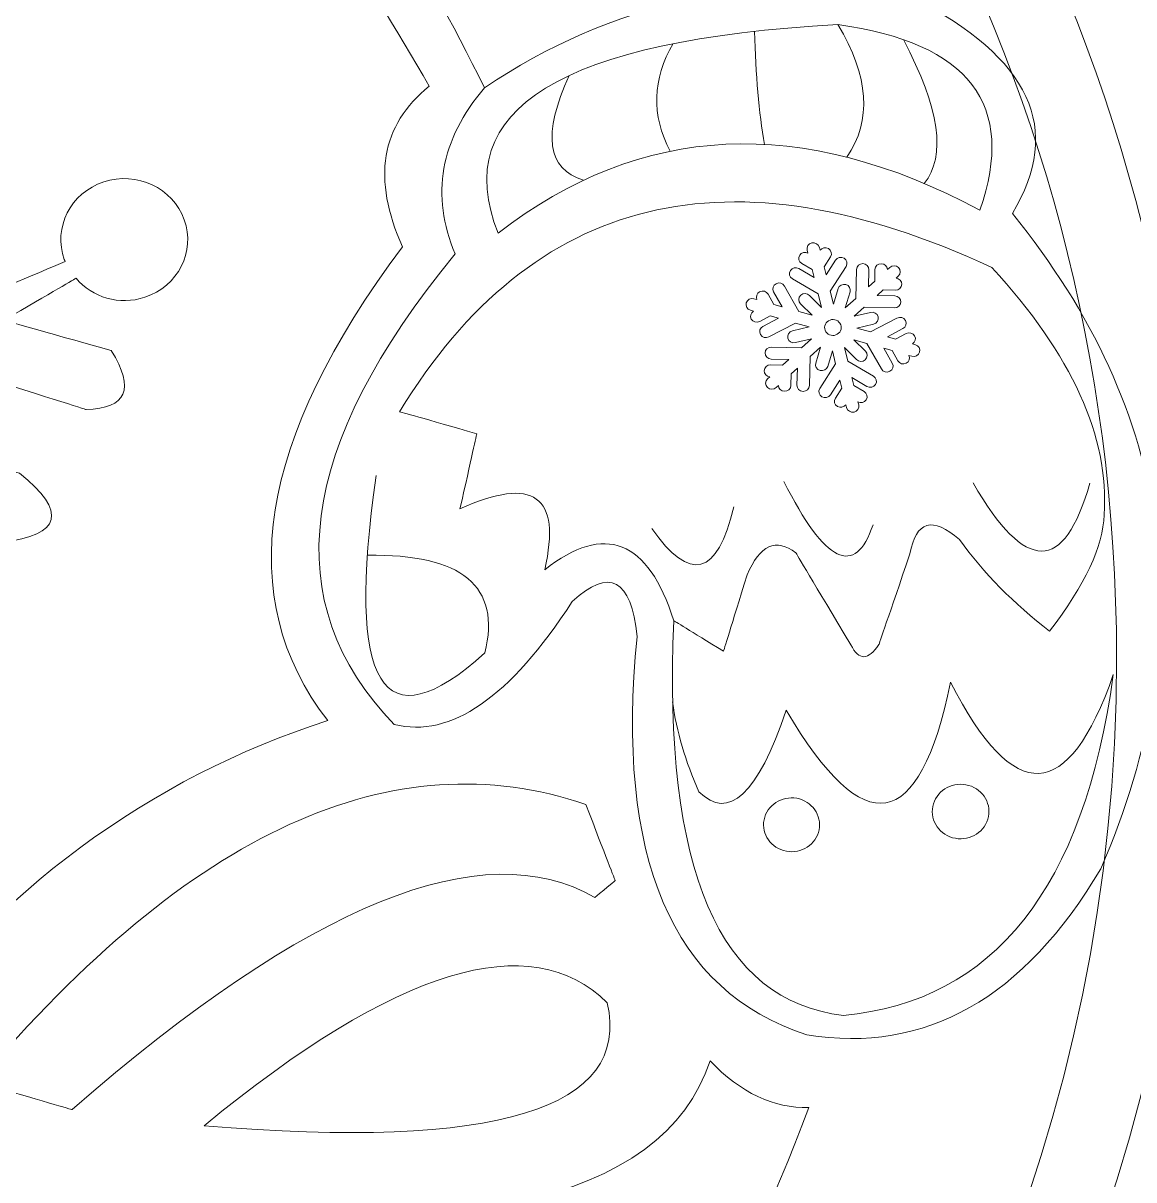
# Model space of a CAD drawing. Header units: centimetres. Extents: x -36.4 to 36.4, y -33.4 to 34.3.
# Drawn here: x 4.46 to 12.96, y 1.88 to 10.74 of the extents above; entities that cross this region are included whole.
import ezdxf

# ---------------------------------------------------------------- set-up
doc = ezdxf.new("R2010")
doc.units = ezdxf.units.CM
doc.header["$MEASUREMENT"] = 0
doc.layers.add('layer 1', color=7, linetype='Continuous')

msp = doc.modelspace()

# ---------------------------------------------------------------- linework, layer by layer
at = {"layer": 'layer 1', "color": 177, "lineweight": 9}
for points, knots in [([(-9.24042, 22.53492), (-9.23914, 20.46072), (-8.64488, 18.64274), (-7.45764, 17.08098), (-7.45764, 17.08098), (-11.1981, 14.58764), (-13.4544, 10.40518), (-13.4544, 5.88598), (-13.4544, 5.88598), (-13.4544, -1.54038), (-7.4338, -7.56104), (-0.00742, -7.56104), (-0.00742, -7.56104), (7.41894, -7.56104), (13.43956, -1.54038), (13.43956, 5.88598), (13.43956, 5.88598), (13.43956, 10.39498), (11.1933, 14.56952), (7.46752, 17.0645), (7.46752, 17.0645), (8.59354, 18.68308), (9.22558, 20.54346), (9.22558, 22.53492), (9.22558, 22.53492), (9.22558, 22.73688), (9.2184, 22.93712), (9.2056, 23.13584), (9.2056, 23.13584), (9.67388, 23.2238), (9.91058, 23.6167), (9.9156, 24.31468), (9.9156, 24.31468), (9.7958, 25.15364), (9.41894, 25.5017), (8.78498, 25.35898), (8.78498, 25.35898), (8.666, 25.72936), (8.52444, 26.08956), (8.36166, 26.43794), (8.36166, 26.43794), (7.4857, 28.52752), (5.90588, 30.0571), (3.62222, 31.02664), (3.62222, 31.02664), (3.59172, 31.03968), (3.56108, 31.05246), (3.5304, 31.0652), (3.5304, 31.0652), (3.5011, 31.07734), (3.47162, 31.0893), (3.4421, 31.10126), (3.4421, 31.10126), (3.41682, 31.11146), (3.39166, 31.12194), (3.36626, 31.13192), (3.36626, 31.13192), (3.01816, 31.27026), (2.6545, 31.39618), (2.27514, 31.50964), (2.27514, 31.50964), (3.58578, 33.8223), (-2.97528, 34.2585), (-2.02616, 31.58532), (-2.02616, 31.58532), (-2.27828, 31.51208), (-2.52372, 31.43348), (-2.76266, 31.34966), (-2.76266, 31.34966), (-3.7036, 31.0558), (-4.5799, 30.61548), (-5.36474, 30.05528), (-5.36474, 30.05528), (-6.54266, 29.24626), (-7.45388, 28.22298), (-8.09828, 26.9854), (-8.09828, 26.9854), (-8.2866, 26.64378), (-8.45436, 26.28922), (-8.5989, 25.92294), (-8.5989, 25.92294), (-9.28148, 25.86664), (-9.6063, 25.46046), (-9.57328, 24.70448), (-9.57328, 24.70448), (-9.60864, 24.16564), (-9.47788, 23.7913), (-9.18104, 23.58138), (-9.18104, 23.58138), (-9.2198, 23.23784), (-9.24042, 22.88882), (-9.24042, 22.53492)], [0, 0, 0, 0, 0.0416667, 0.0416667, 0.0416667, 0.0416667, 0.0833333, 0.0833333, 0.0833333, 0.0833333, 0.125, 0.125, 0.125, 0.125, 0.1666667, 0.1666667, 0.1666667, 0.1666667, 0.2083333, 0.2083333, 0.2083333, 0.2083333, 0.25, 0.25, 0.25, 0.25, 0.2916667, 0.2916667, 0.2916667, 0.2916667, 0.3333333, 0.3333333, 0.3333333, 0.3333333, 0.375, 0.375, 0.375, 0.375, 0.4166667, 0.4166667, 0.4166667, 0.4166667, 0.4583333, 0.4583333, 0.4583333, 0.4583333, 0.5, 0.5, 0.5, 0.5, 0.5416667, 0.5416667, 0.5416667, 0.5416667, 0.5833333, 0.5833333, 0.5833333, 0.5833333, 0.625, 0.625, 0.625, 0.625, 0.6666667, 0.6666667, 0.6666667, 0.6666667, 0.7083333, 0.7083333, 0.7083333, 0.7083333, 0.75, 0.75, 0.75, 0.75, 0.7916667, 0.7916667, 0.7916667, 0.7916667, 0.8333333, 0.8333333, 0.8333333, 0.8333333, 0.875, 0.875, 0.875, 0.875, 0.9166667, 0.9166667, 0.9166667, 0.9166667, 1, 1, 1, 1]), ([(22.99868, -5.8883), (28.09772, -5.8883), (32.23168, -1.75434), (32.23168, 3.3447), (32.23168, 3.3447), (32.23168, 5.33616), (31.59964, 7.19654), (30.47362, 8.81512), (30.47362, 8.81512), (34.1994, 11.3101), (36.44566, 15.48464), (36.44566, 19.99364), (36.44566, 19.99364), (36.44566, 27.42), (30.42504, 33.44066), (22.99868, 33.44066), (22.99868, 33.44066), (15.5723, 33.44066), (9.5517, 27.42), (9.5517, 19.99364), (9.5517, 19.99364), (9.5517, 15.47444), (11.808, 11.29198), (15.54846, 8.79864), (15.54846, 8.79864), (14.387, 7.21506), (13.76568, 5.31462), (13.76568, 3.3447), (13.76568, 3.3447), (13.76568, -1.75434), (17.89964, -5.8883), (22.99868, -5.8883)], [0, 0, 0, 0, 0.1111111, 0.1111111, 0.1111111, 0.1111111, 0.2222222, 0.2222222, 0.2222222, 0.2222222, 0.3333333, 0.3333333, 0.3333333, 0.3333333, 0.4444444, 0.4444444, 0.4444444, 0.4444444, 0.5555556, 0.5555556, 0.5555556, 0.5555556, 0.6666667, 0.6666667, 0.6666667, 0.6666667, 0.7777778, 0.7777778, 0.7777778, 0.7777778, 1, 1, 1, 1])]:
    msp.add_open_spline(points, degree=3, knots=knots, dxfattribs=at)
at = {"layer": 'layer 1', "color": 250, "lineweight": 9}
for points, knots in [([(29.80742, 8.63908), (29.7619, 8.70268), (29.73744, 8.77894), (29.73744, 8.85716), (29.73744, 8.85716), (29.73744, 8.98458), (29.80216, 9.1033), (29.90832, 9.17174), (29.90832, 9.17174), (33.47332, 11.45218), (35.83766, 15.44652), (35.83766, 19.99366), (35.83766, 19.99366), (35.83766, 27.08444), (30.08946, 32.83264), (22.99868, 32.83264), (22.99868, 32.83264), (15.9079, 32.83264), (10.1597, 27.08444), (10.1597, 19.99366), (10.1597, 19.99366), (10.1597, 15.4473), (12.52324, 11.45356), (16.0881, 9.17232), (16.0881, 9.17232), (16.19516, 9.1033), (16.25986, 8.98458), (16.25986, 8.85716), (16.25986, 8.85716), (16.25986, 8.77894), (16.2354, 8.70268), (16.1899, 8.63904), (16.1899, 8.63904), (15.05182, 7.17766), (14.37368, 5.34046), (14.37368, 3.3447), (14.37368, 3.3447), (14.37368, -1.41876), (18.23522, -5.2803), (22.99868, -5.2803), (22.99868, -5.2803), (27.76214, -5.2803), (31.62368, -1.41876), (31.62368, 3.3447), (31.62368, 3.3447), (31.62368, 5.34048), (30.94552, 7.1777), (29.80742, 8.63908)], [0, 0, 0, 0, 0.0769231, 0.0769231, 0.0769231, 0.0769231, 0.1538462, 0.1538462, 0.1538462, 0.1538462, 0.2307692, 0.2307692, 0.2307692, 0.2307692, 0.3076923, 0.3076923, 0.3076923, 0.3076923, 0.3846154, 0.3846154, 0.3846154, 0.3846154, 0.4615385, 0.4615385, 0.4615385, 0.4615385, 0.5384615, 0.5384615, 0.5384615, 0.5384615, 0.6153846, 0.6153846, 0.6153846, 0.6153846, 0.6923077, 0.6923077, 0.6923077, 0.6923077, 0.7692308, 0.7692308, 0.7692308, 0.7692308, 0.8461538, 0.8461538, 0.8461538, 0.8461538, 1, 1, 1, 1]), ([(6.80132, 17.24054), (6.7558, 17.17694), (6.73134, 17.10068), (6.73134, 17.02246), (6.73134, 17.02246), (6.73134, 16.89504), (6.79606, 16.77632), (6.90222, 16.70788), (6.90222, 16.70788), (10.46722, 14.42744), (12.83156, 10.4331), (12.83156, 5.88596), (12.83156, 5.88596), (12.83156, -1.20482), (7.08336, -6.95302), (-0.00742, -6.95302), (-0.00742, -6.95302), (-7.0982, -6.95302), (-12.8464, -1.20482), (-12.8464, 5.88596), (-12.8464, 5.88596), (-12.8464, 10.43232), (-10.48286, 14.42606), (-6.918, 16.7073), (-6.918, 16.7073), (-6.81094, 16.77632), (-6.74624, 16.89504), (-6.74624, 17.02246), (-6.74624, 17.02246), (-6.74624, 17.10068), (-6.7707, 17.17694), (-6.8162, 17.24058), (-6.8162, 17.24058), (-7.95428, 18.70196), (-8.63242, 20.53916), (-8.63242, 22.53492), (-8.63242, 22.53492), (-8.63242, 27.29838), (-4.77088, 31.15992), (-0.00742, 31.15992), (-0.00742, 31.15992), (4.75604, 31.15992), (8.61758, 27.29838), (8.61758, 22.53492), (8.61758, 22.53492), (8.61758, 20.53914), (7.93942, 18.70192), (6.80132, 17.24054)], [0, 0, 0, 0, 0.0769231, 0.0769231, 0.0769231, 0.0769231, 0.1538462, 0.1538462, 0.1538462, 0.1538462, 0.2307692, 0.2307692, 0.2307692, 0.2307692, 0.3076923, 0.3076923, 0.3076923, 0.3076923, 0.3846154, 0.3846154, 0.3846154, 0.3846154, 0.4615385, 0.4615385, 0.4615385, 0.4615385, 0.5384615, 0.5384615, 0.5384615, 0.5384615, 0.6153846, 0.6153846, 0.6153846, 0.6153846, 0.6923077, 0.6923077, 0.6923077, 0.6923077, 0.7692308, 0.7692308, 0.7692308, 0.7692308, 0.8461538, 0.8461538, 0.8461538, 0.8461538, 1, 1, 1, 1]), ([(-4.19566, 14.77127), (-1.60317, 13.68475), (1.19228, 13.67836), (4.19067, 14.75211), (4.19067, 14.75211), (5.42175, 13.52283), (6.54768, 12.02505), (7.56845, 10.25876), (7.56845, 10.25876), (7.19665, 9.96055), (7.12825, 9.55059), (7.36322, 9.02891), (7.36322, 9.02891), (6.25479, 7.5519), (6.06385, 6.34225), (6.79038, 5.39994), (6.79038, 5.39994), (5.42119, 4.95774), (4.26933, 4.10731), (3.3348, 2.84864), (3.3348, 2.84864), (1.6056, 3.42642), (0.85108, 4.21536), (1.07123, 5.21541), (1.07123, 5.21541), (1.42686, 5.88308), (2.0058, 5.99165), (2.80803, 5.54112), (2.80803, 5.54112), (3.14087, 4.95518), (3.05013, 4.69796), (2.53581, 4.76947), (2.53581, 4.76947), (2.32631, 4.93251), (2.17001, 4.89638), (2.06691, 4.66109), (2.06691, 4.66109), (1.87257, 4.25931), (2.16933, 4.05259), (2.9572, 4.04096), (2.9572, 4.04096), (3.85874, 4.45172), (4.07044, 5.0846), (3.59226, 5.93959), (3.59226, 5.93959), (3.23402, 6.45181), (2.6516, 6.75141), (1.84507, 6.83834), (1.84507, 6.83834), (1.99507, 7.14189), (2.27426, 7.26251), (2.68267, 7.20021), (2.68267, 7.20021), (3.75859, 6.90997), (4.29654, 6.76485), (4.29654, 6.76485), (4.29654, 6.76485), (4.75341, 6.82119), (4.7975, 6.99845), (4.42886, 7.29662), (4.42886, 7.29662), (3.50306, 7.51249), (3.04015, 7.62042), (3.04015, 7.62042), (3.04015, 7.62042), (3.63475, 7.94075), (3.93205, 8.10092), (3.93205, 8.10092), (3.93205, 8.10092), (4.60399, 7.88901), (4.93996, 7.78306), (4.93996, 7.78306), (4.93996, 7.78306), (5.25117, 7.79041), (5.31563, 7.94081), (5.13329, 8.23426), (5.13329, 8.23426), (4.58408, 8.38854), (4.30947, 8.46569), (4.30947, 8.46569), (4.30947, 8.46569), (4.67855, 8.68057), (4.86308, 8.788), (4.86308, 8.788), (4.86308, 8.788), (4.98814, 8.6415), (5.1931, 8.57757), (5.39048, 8.64276), (5.39048, 8.64276), (5.6442, 8.72656), (5.77925, 8.9923), (5.6921, 9.23627), (5.6921, 9.23627), (5.60494, 9.48024), (5.32857, 9.61009), (5.07484, 9.52629), (5.07484, 9.52629), (4.8211, 9.44249), (4.68605, 9.17675), (4.7732, 8.93279), (4.7732, 8.93279), (4.77529, 8.92694), (4.7775, 8.92117), (4.7798, 8.91546), (4.7798, 8.91546), (4.38379, 8.74865), (4.18587, 8.66503), (4.18587, 8.66503), (4.18587, 8.66503), (4.28616, 9.1023), (4.3363, 9.32093), (4.3363, 9.32093), (4.3363, 9.32093), (4.24597, 9.64636), (4.09928, 9.67733), (3.89624, 9.4138), (3.89624, 9.4138), (3.71772, 8.75572), (3.62847, 8.42668), (3.62847, 8.42668), (3.62847, 8.42668), (3.04726, 8.21923), (2.75665, 8.1155), (2.75665, 8.1155), (2.75665, 8.1155), (2.99054, 8.9494), (3.10748, 9.36634), (3.10748, 9.36634), (3.10748, 9.36634), (3.01597, 9.6696), (2.86425, 9.69955), (2.65234, 9.4562), (2.65234, 9.4562), (2.34121, 8.27526), (2.17979, 7.67837), (2.16807, 7.66548), (2.16807, 7.66548), (1.64865, 7.46547), (1.38894, 7.36546), (1.38894, 7.36546), (1.38894, 7.36546), (1.63904, 8.2667), (1.76411, 8.71731), (1.76411, 8.71731), (1.76411, 8.71731), (1.72693, 9.07127), (1.54371, 9.12179), (1.21441, 8.86886), (1.21441, 8.86886), (0.65712, 8.25611), (0.37848, 7.94975), (0.37848, 7.94975), (0.37848, 7.94975), (0.27631, 8.46862), (0.25931, 8.76228), (0.25931, 8.76228), (0.25931, 8.76228), (1.1489, 9.65521), (1.55962, 10.06746), (1.55962, 10.06746), (1.55962, 10.06746), (1.60853, 10.37693), (1.48295, 10.44844), (1.18288, 10.28197), (1.18288, 10.28197), (0.57999, 9.69161), (0.27854, 9.39642), (0.27854, 9.39642), (0.27854, 9.39642), (0.18323, 9.95631), (0.13558, 10.23625), (0.13558, 10.23625), (0.13558, 10.23625), (0.65864, 10.72662), (0.92017, 10.97182), (0.92017, 10.97182), (0.92017, 10.97182), (0.98854, 11.31938), (0.87307, 11.42456), (0.57375, 11.28737), (0.57375, 11.28737), (0.22656, 10.96612), (0.05298, 10.80548), (0.05298, 10.80548), (0.05298, 10.80548), (0.02081, 11.23387), (0.00831, 11.45406), (0.00831, 11.45406), (0.00831, 11.45406), (0.01753, 11.45649), (0.02675, 11.4592), (0.03592, 11.46223), (0.03592, 11.46223), (0.26677, 11.53847), (0.38963, 11.78023), (0.31033, 12.00221), (0.31033, 12.00221), (0.23104, 12.22417), (-0.02039, 12.34231), (-0.25124, 12.26606), (-0.25124, 12.26606), (-0.4821, 12.18981), (-0.60496, 11.94806), (-0.52567, 11.7261), (-0.52567, 11.7261), (-0.47073, 11.57232), (-0.33316, 11.46837), (-0.17708, 11.44437), (-0.17708, 11.44437), (-0.15535, 11.01514), (-0.14071, 10.77248), (-0.14071, 10.77248), (-0.14071, 10.77248), (-0.5763, 11.13476), (-0.79409, 11.3159), (-0.79409, 11.3159), (-0.79409, 11.3159), (-1.04824, 11.29321), (-1.13052, 11.15887), (-1.04091, 10.91289), (-1.04091, 10.91289), (-0.5136, 10.53443), (-0.25469, 10.23888), (-0.25469, 10.23888), (-0.25469, 10.23888), (-0.28451, 9.5705), (-0.29468, 9.34262), (-0.29468, 9.34262), (-0.29468, 9.34262), (-1.03166, 9.97723), (-1.40016, 10.29454), (-1.40016, 10.29454), (-1.40016, 10.29454), (-1.68768, 10.36558), (-1.76524, 10.24441), (-1.63288, 9.93103), (-1.63288, 9.93103), (-0.77265, 9.17701), (-0.33006, 8.70946), (-0.33006, 8.70946), (-0.33006, 8.70946), (-0.24555, 8.09691), (-0.21577, 7.88119), (-0.21577, 7.88119), (-0.21577, 7.88119), (-1.02721, 8.57384), (-1.43293, 8.92016), (-1.43293, 8.92016), (-1.43293, 8.92016), (-1.74588, 9.00203), (-1.87412, 8.88736), (-1.81766, 8.57618), (-1.81766, 8.57618), (-1.5107, 7.7169), (-1.35721, 7.28728), (-1.35721, 7.28728), (-1.35721, 7.28728), (-1.89449, 7.52818), (-2.16311, 7.64863), (-2.16311, 7.64863), (-2.16311, 7.64863), (-2.54448, 8.89647), (-2.73516, 9.52039), (-2.73516, 9.52039), (-2.73516, 9.52039), (-2.9295, 9.67339), (-3.07365, 9.62578), (-3.16757, 9.37758), (-3.16757, 9.37758), (-2.88599, 8.48412), (-2.7452, 8.03738), (-2.7452, 8.03738), (-2.7452, 8.03738), (-3.29883, 8.30903), (-3.57563, 8.44485), (-3.57563, 8.44485), (-3.57563, 8.44485), (-3.81151, 9.09001), (-3.92946, 9.41259), (-3.92946, 9.41259), (-3.92946, 9.41259), (-4.13779, 9.63478), (-4.27088, 9.60891), (-4.32876, 9.33494), (-4.32876, 9.33494), (-4.1729, 8.82346), (-4.09496, 8.56772), (-4.09496, 8.56772), (-4.09496, 8.56772), (-4.46124, 8.73597), (-4.64978, 8.82715), (-4.64978, 8.82715), (-4.64978, 8.82715), (-4.60479, 8.92953), (-4.59738, 9.04763), (-4.63789, 9.16104), (-4.63789, 9.16104), (-4.72519, 9.40542), (-5.00198, 9.53547), (-5.25613, 9.45153), (-5.25613, 9.45153), (-5.51028, 9.36758), (-5.64553, 9.10145), (-5.55823, 8.85707), (-5.55823, 8.85707), (-5.47094, 8.6127), (-5.19415, 8.48265), (-4.94, 8.56659), (-4.94, 8.56659), (-4.86258, 8.59216), (-4.79613, 8.63468), (-4.74372, 8.6883), (-4.74372, 8.6883), (-4.41123, 8.48192), (-4.24499, 8.37873), (-4.24499, 8.37873), (-4.24499, 8.37873), (-4.76234, 8.21044), (-5.021, 8.1263), (-5.021, 8.1263), (-5.021, 8.1263), (-5.22511, 7.98441), (-5.18472, 7.87509), (-4.8998, 7.79834), (-4.8998, 7.79834), (-4.18684, 8.0054), (-3.83037, 8.10893), (-3.83037, 8.10893), (-3.83037, 8.10893), (-3.30756, 7.7806), (-3.04616, 7.61644), (-3.04616, 7.61644), (-3.04616, 7.61644), (-3.95424, 7.31653), (-4.44191, 7.15546), (-4.50917, 7.13325), (-4.50917, 7.13325), (-4.6293, 6.9542), (-4.57859, 6.81601), (-4.35704, 6.71867), (-4.35704, 6.71867), (-3.10846, 7.11037), (-2.48416, 7.30621), (-2.48416, 7.30621), (-2.48416, 7.30621), (-1.90052, 7.00311), (-1.60869, 6.85157), (-1.60869, 6.85157), (-1.60869, 6.85157), (-2.62862, 6.63656), (-3.25577, 6.23442), (-3.49011, 5.64515), (-3.49011, 5.64515), (-3.81119, 4.72291), (-3.42934, 4.1802), (-2.34451, 4.017), (-2.34451, 4.017), (-1.81378, 4.18617), (-1.66989, 4.42995), (-1.91287, 4.74835), (-1.91287, 4.74835), (-2.04719, 4.8973), (-2.29446, 4.88278), (-2.65467, 4.70477), (-2.65467, 4.70477), (-3.0565, 4.8954), (-3.08119, 5.21263), (-2.72876, 5.65645), (-2.72876, 5.65645), (-1.99753, 6.07173), (-1.42068, 5.9756), (-0.99819, 5.36808), (-0.99819, 5.36808), (-0.53874, 4.30253), (-1.2592, 3.44737), (-3.15958, 2.8026), (-3.15958, 2.8026), (-4.33392, 4.27427), (-5.44258, 5.13733), (-6.48557, 5.39175), (-6.48557, 5.39175), (-5.94949, 6.77613), (-6.18732, 7.96811), (-7.19904, 8.96771), (-7.19904, 8.96771), (-7.10583, 9.57948), (-7.21794, 10.0512), (-7.53535, 10.38284), (-7.53535, 10.38284), (-6.65689, 11.97918), (-5.54365, 13.442), (-4.19566, 14.77127)], [0, 0, 0, 0, 0.010101, 0.010101, 0.010101, 0.010101, 0.020202, 0.020202, 0.020202, 0.020202, 0.030303, 0.030303, 0.030303, 0.030303, 0.040404, 0.040404, 0.040404, 0.040404, 0.0505051, 0.0505051, 0.0505051, 0.0505051, 0.0606061, 0.0606061, 0.0606061, 0.0606061, 0.0707071, 0.0707071, 0.0707071, 0.0707071, 0.0808081, 0.0808081, 0.0808081, 0.0808081, 0.0909091, 0.0909091, 0.0909091, 0.0909091, 0.1010101, 0.1010101, 0.1010101, 0.1010101, 0.1111111, 0.1111111, 0.1111111, 0.1111111, 0.1212121, 0.1212121, 0.1212121, 0.1212121, 0.1313131, 0.1313131, 0.1313131, 0.1313131, 0.1414141, 0.1414141, 0.1414141, 0.1414141, 0.1515152, 0.1515152, 0.1515152, 0.1515152, 0.1616162, 0.1616162, 0.1616162, 0.1616162, 0.1717172, 0.1717172, 0.1717172, 0.1717172, 0.1818182, 0.1818182, 0.1818182, 0.1818182, 0.1919192, 0.1919192, 0.1919192, 0.1919192, 0.2020202, 0.2020202, 0.2020202, 0.2020202, 0.2121212, 0.2121212, 0.2121212, 0.2121212, 0.2222222, 0.2222222, 0.2222222, 0.2222222, 0.2323232, 0.2323232, 0.2323232, 0.2323232, 0.2424242, 0.2424242, 0.2424242, 0.2424242, 0.2525253, 0.2525253, 0.2525253, 0.2525253, 0.2626263, 0.2626263, 0.2626263, 0.2626263, 0.2727273, 0.2727273, 0.2727273, 0.2727273, 0.2828283, 0.2828283, 0.2828283, 0.2828283, 0.2929293, 0.2929293, 0.2929293, 0.2929293, 0.3030303, 0.3030303, 0.3030303, 0.3030303, 0.3131313, 0.3131313, 0.3131313, 0.3131313, 0.3232323, 0.3232323, 0.3232323, 0.3232323, 0.3333333, 0.3333333, 0.3333333, 0.3333333, 0.3434343, 0.3434343, 0.3434343, 0.3434343, 0.3535354, 0.3535354, 0.3535354, 0.3535354, 0.3636364, 0.3636364, 0.3636364, 0.3636364, 0.3737374, 0.3737374, 0.3737374, 0.3737374, 0.3838384, 0.3838384, 0.3838384, 0.3838384, 0.3939394, 0.3939394, 0.3939394, 0.3939394, 0.4040404, 0.4040404, 0.4040404, 0.4040404, 0.4141414, 0.4141414, 0.4141414, 0.4141414, 0.4242424, 0.4242424, 0.4242424, 0.4242424, 0.4343434, 0.4343434, 0.4343434, 0.4343434, 0.4444444, 0.4444444, 0.4444444, 0.4444444, 0.4545455, 0.4545455, 0.4545455, 0.4545455, 0.4646465, 0.4646465, 0.4646465, 0.4646465, 0.4747475, 0.4747475, 0.4747475, 0.4747475, 0.4848485, 0.4848485, 0.4848485, 0.4848485, 0.4949495, 0.4949495, 0.4949495, 0.4949495, 0.5050505, 0.5050505, 0.5050505, 0.5050505, 0.5151515, 0.5151515, 0.5151515, 0.5151515, 0.5252525, 0.5252525, 0.5252525, 0.5252525, 0.5353535, 0.5353535, 0.5353535, 0.5353535, 0.5454545, 0.5454545, 0.5454545, 0.5454545, 0.5555556, 0.5555556, 0.5555556, 0.5555556, 0.5656566, 0.5656566, 0.5656566, 0.5656566, 0.5757576, 0.5757576, 0.5757576, 0.5757576, 0.5858586, 0.5858586, 0.5858586, 0.5858586, 0.5959596, 0.5959596, 0.5959596, 0.5959596, 0.6060606, 0.6060606, 0.6060606, 0.6060606, 0.6161616, 0.6161616, 0.6161616, 0.6161616, 0.6262626, 0.6262626, 0.6262626, 0.6262626, 0.6363636, 0.6363636, 0.6363636, 0.6363636, 0.6464646, 0.6464646, 0.6464646, 0.6464646, 0.6565657, 0.6565657, 0.6565657, 0.6565657, 0.6666667, 0.6666667, 0.6666667, 0.6666667, 0.6767677, 0.6767677, 0.6767677, 0.6767677, 0.6868687, 0.6868687, 0.6868687, 0.6868687, 0.6969697, 0.6969697, 0.6969697, 0.6969697, 0.7070707, 0.7070707, 0.7070707, 0.7070707, 0.7171717, 0.7171717, 0.7171717, 0.7171717, 0.7272727, 0.7272727, 0.7272727, 0.7272727, 0.7373737, 0.7373737, 0.7373737, 0.7373737, 0.7474747, 0.7474747, 0.7474747, 0.7474747, 0.7575758, 0.7575758, 0.7575758, 0.7575758, 0.7676768, 0.7676768, 0.7676768, 0.7676768, 0.7777778, 0.7777778, 0.7777778, 0.7777778, 0.7878788, 0.7878788, 0.7878788, 0.7878788, 0.7979798, 0.7979798, 0.7979798, 0.7979798, 0.8080808, 0.8080808, 0.8080808, 0.8080808, 0.8181818, 0.8181818, 0.8181818, 0.8181818, 0.8282828, 0.8282828, 0.8282828, 0.8282828, 0.8383838, 0.8383838, 0.8383838, 0.8383838, 0.8484848, 0.8484848, 0.8484848, 0.8484848, 0.8585859, 0.8585859, 0.8585859, 0.8585859, 0.8686869, 0.8686869, 0.8686869, 0.8686869, 0.8787879, 0.8787879, 0.8787879, 0.8787879, 0.8888889, 0.8888889, 0.8888889, 0.8888889, 0.8989899, 0.8989899, 0.8989899, 0.8989899, 0.9090909, 0.9090909, 0.9090909, 0.9090909, 0.9191919, 0.9191919, 0.9191919, 0.9191919, 0.9292929, 0.9292929, 0.9292929, 0.9292929, 0.9393939, 0.9393939, 0.9393939, 0.9393939, 0.9494949, 0.9494949, 0.9494949, 0.9494949, 0.959596, 0.959596, 0.959596, 0.959596, 0.969697, 0.969697, 0.969697, 0.969697, 0.979798, 0.979798, 0.979798, 0.979798, 1, 1, 1, 1]), ([(8.83645, 4.04501), (8.94007, 4.13088), (8.99188, 4.17382), (8.99188, 4.17382), (8.99188, 4.17382), (8.99188, 4.17382), (8.91693, 4.36856), (8.76705, 4.75806), (8.76705, 4.75806), (7.29078, 5.26102), (5.73914, 4.55227), (4.11216, 2.63186), (4.11216, 2.63186), (4.59225, 2.49087), (4.83229, 2.42038), (4.83229, 2.42038), (4.83229, 2.42038), (6.64255, 4.00016), (7.97727, 4.54171), (8.83645, 4.04501)], [0, 0, 0, 0, 0.1666667, 0.1666667, 0.1666667, 0.1666667, 0.3333333, 0.3333333, 0.3333333, 0.3333333, 0.5, 0.5, 0.5, 0.5, 0.6666667, 0.6666667, 0.6666667, 0.6666667, 1, 1, 1, 1]), ([(5.84319, 2.29715), (8.0877, 2.11002), (9.11692, 2.42412), (8.93088, 3.23946), (8.93088, 3.23946), (8.34542, 3.8202), (7.3162, 3.50609), (5.84319, 2.29715)], [0, 0, 0, 0, 0.3333333, 0.3333333, 0.3333333, 0.3333333, 1, 1, 1, 1]), ([(4.75227, 1.3363), (4.65988, 1.50691), (4.71675, 1.64839), (4.9229, 1.76073), (4.9229, 1.76073), (7.75987, 1.35639), (9.35832, 1.70098), (9.71827, 2.79448), (9.71827, 2.79448), (9.95369, 2.54977), (10.20586, 2.43032), (10.47477, 2.43616), (10.47477, 2.43616), (9.91026, 0.9323), (9.24388, -0.20198), (8.47559, -0.96669), (8.47559, -0.96669), (7.88395, 0.91911), (6.64284, 1.68677), (4.75227, 1.3363)], [0, 0, 0, 0, 0.1666667, 0.1666667, 0.1666667, 0.1666667, 0.3333333, 0.3333333, 0.3333333, 0.3333333, 0.5, 0.5, 0.5, 0.5, 0.6666667, 0.6666667, 0.6666667, 0.6666667, 1, 1, 1, 1])]:
    msp.add_open_spline(points, degree=3, knots=knots, dxfattribs=at)
at = {"layer": 'layer 1', "lineweight": 9}
for points, knots in [([(8.131, 14.67077), (9.75438, 13.47221), (10.80139, 12.22667), (11.27203, 10.9342), (11.27203, 10.9342), (10.05651, 11.13591), (8.96274, 10.9066), (7.99071, 10.2463), (7.99071, 10.2463), (7.49657, 11.26055), (6.98549, 12.02685), (6.45746, 12.54523)], [0, 0, 0, 0, 0.25, 0.25, 0.25, 0.25, 0.5, 0.5, 0.5, 0.5, 1, 1, 1, 1]), ([(10.69722, 10.73098), (8.58064, 10.61537), (7.71336, 10.08282), (8.0954, 9.1333), (8.0954, 9.1333), (9.19069, 9.98241), (10.4207, 10.04112), (11.7854, 9.30945), (11.7854, 9.30945), (12.06614, 10.1185), (11.70341, 10.59234), (10.69722, 10.73098)], [0, 0, 0, 0, 0.25, 0.25, 0.25, 0.25, 0.5, 0.5, 0.5, 0.5, 1, 1, 1, 1]), ([(7.99071, 10.2463), (7.6516, 9.84802), (7.57677, 9.4242), (7.76623, 8.97485), (7.76623, 8.97485), (6.55362, 7.50182), (6.39836, 6.30048), (7.30041, 5.37086), (7.30041, 5.37086), (7.73208, 5.26255), (8.18632, 5.57644), (8.66317, 6.31255), (8.66317, 6.31255), (8.94936, 6.57499), (9.11466, 6.48592), (9.15906, 6.04534), (9.15906, 6.04534), (8.99238, 4.34636), (9.42617, 3.32884), (10.46042, 2.99283)], [0, 0, 0, 0, 0.1666667, 0.1666667, 0.1666667, 0.1666667, 0.3333333, 0.3333333, 0.3333333, 0.3333333, 0.5, 0.5, 0.5, 0.5, 0.6666667, 0.6666667, 0.6666667, 0.6666667, 1, 1, 1, 1]), ([(7.93264, 7.59789), (7.53807, 7.7102), (7.34079, 7.76635), (7.34079, 7.76635), (7.34079, 7.76635), (8.35929, 9.43674), (9.87132, 9.80487), (11.87685, 8.87079), (11.87685, 8.87079), (12.49007, 8.20364), (12.7764, 7.57198), (12.73582, 6.97579), (12.73582, 6.97579), (12.7294, 6.73637), (12.59039, 6.43972), (12.3188, 6.08585), (12.3188, 6.08585), (12.04453, 6.29536), (11.81446, 6.52897), (11.62858, 6.78662), (11.62858, 6.78662), (11.4217, 6.96653), (11.2952, 6.92993), (11.2491, 6.67686), (11.2491, 6.67686), (11.09068, 6.2138), (11.01147, 5.98226), (11.01147, 5.98226), (11.01147, 5.98226), (10.93015, 5.85943), (10.85843, 5.85883), (10.79633, 5.98046), (10.79633, 5.98046), (10.51573, 6.45003), (10.37543, 6.68482), (10.37543, 6.68482), (10.37543, 6.68482), (10.22494, 6.8018), (10.10033, 6.74557), (10.00163, 6.51613), (10.00163, 6.51613), (9.88159, 6.12617), (9.82158, 5.93119), (9.82158, 5.93119), (9.82158, 5.93119), (9.56774, 6.08747), (9.44082, 6.16561), (9.44082, 6.16561), (9.44082, 6.16561), (9.24295, 6.78702), (8.91347, 6.91711), (8.45238, 6.55586)], [0, 0, 0, 0, 0.0714286, 0.0714286, 0.0714286, 0.0714286, 0.1428571, 0.1428571, 0.1428571, 0.1428571, 0.2142857, 0.2142857, 0.2142857, 0.2142857, 0.2857143, 0.2857143, 0.2857143, 0.2857143, 0.3571429, 0.3571429, 0.3571429, 0.3571429, 0.4285714, 0.4285714, 0.4285714, 0.4285714, 0.5, 0.5, 0.5, 0.5, 0.5714286, 0.5714286, 0.5714286, 0.5714286, 0.6428571, 0.6428571, 0.6428571, 0.6428571, 0.7142857, 0.7142857, 0.7142857, 0.7142857, 0.7857143, 0.7857143, 0.7857143, 0.7857143, 0.8571429, 0.8571429, 0.8571429, 0.8571429, 1, 1, 1, 1]), ([(12.03378, 9.28461), (13.2704, 7.75845), (13.49649, 6.08561), (12.71207, 4.26606), (12.71207, 4.26606), (12.121, 3.27156), (11.37045, 2.84715), (10.46042, 2.99283)], [0, 0, 0, 0, 0.3333333, 0.3333333, 0.3333333, 0.3333333, 1, 1, 1, 1]), ([(10.93202, 8.72306), (10.93202, 8.72306), (10.93535, 8.85332), (10.93535, 8.85332), (10.93535, 8.85332), (10.936, 8.87861), (10.91509, 8.89972), (10.88879, 8.90034), (10.88879, 8.90034), (10.86251, 8.90098), (10.84053, 8.88086), (10.83989, 8.85557), (10.83989, 8.85557), (10.83989, 8.85557), (10.83419, 8.63378), (10.83419, 8.63378), (10.83419, 8.63378), (10.83419, 8.63378), (10.75445, 8.56098), (10.75445, 8.56098), (10.75445, 8.56098), (10.75445, 8.56098), (10.7912, 8.68333), (10.7912, 8.68333), (10.7912, 8.68333), (10.7985, 8.70762), (10.78385, 8.73316), (10.75858, 8.74018), (10.75858, 8.74018), (10.73332, 8.7472), (10.70675, 8.7331), (10.69945, 8.7088), (10.69945, 8.7088), (10.69945, 8.7088), (10.66391, 8.59048), (10.66391, 8.59048), (10.66391, 8.59048), (10.66391, 8.59048), (10.63923, 8.68927), (10.63923, 8.68927), (10.63923, 8.68927), (10.63923, 8.68927), (10.76002, 8.87831), (10.76002, 8.87831), (10.76002, 8.87831), (10.77379, 8.89986), (10.76674, 8.92822), (10.74434, 8.94146), (10.74434, 8.94146), (10.72192, 8.9547), (10.69242, 8.94792), (10.67866, 8.92638), (10.67866, 8.92638), (10.67866, 8.92638), (10.60772, 8.81537), (10.60772, 8.81537), (10.60772, 8.81537), (10.60772, 8.81537), (10.59248, 8.87633), (10.59248, 8.87633), (10.59248, 8.87633), (10.59248, 8.87633), (10.64095, 8.95219), (10.64095, 8.95219), (10.64095, 8.95219), (10.65472, 8.97371), (10.64767, 9.00209), (10.62527, 9.01533), (10.62527, 9.01533), (10.6036, 9.02813), (10.57529, 9.02222), (10.561, 9.00233), (10.561, 9.00233), (10.561, 9.00233), (10.5554, 9.02471), (10.5554, 9.02471), (10.5554, 9.02471), (10.54926, 9.0493), (10.52341, 9.06454), (10.49782, 9.05864), (10.49782, 9.05864), (10.47224, 9.05271), (10.4564, 9.02785), (10.46255, 9.00326), (10.46255, 9.00326), (10.46255, 9.00326), (10.46815, 8.98089), (10.46815, 8.98089), (10.46815, 8.98089), (10.44602, 8.99236), (10.41799, 8.98526), (10.40475, 8.96439), (10.40475, 8.96439), (10.39105, 8.94281), (10.39818, 8.91446), (10.42061, 8.90129), (10.42061, 8.90129), (10.42061, 8.90129), (10.49962, 8.85488), (10.49962, 8.85488), (10.49962, 8.85488), (10.49962, 8.85488), (10.51486, 8.79392), (10.51486, 8.79392), (10.51486, 8.79392), (10.51486, 8.79392), (10.39922, 8.86182), (10.39922, 8.86182), (10.39922, 8.86182), (10.37676, 8.875), (10.34728, 8.86815), (10.33357, 8.84657), (10.33357, 8.84657), (10.31986, 8.82499), (10.32699, 8.79664), (10.34945, 8.78347), (10.34945, 8.78347), (10.34945, 8.78347), (10.54638, 8.66782), (10.54638, 8.66782), (10.54638, 8.66782), (10.54638, 8.66782), (10.57207, 8.56502), (10.57207, 8.56502), (10.57207, 8.56502), (10.57207, 8.56502), (10.48025, 8.65679), (10.48025, 8.65679), (10.48025, 8.65679), (10.462, 8.67502), (10.43168, 8.67557), (10.41273, 8.65806), (10.41273, 8.65806), (10.39378, 8.64051), (10.39318, 8.61136), (10.41142, 8.59314), (10.41142, 8.59314), (10.41142, 8.59314), (10.50022, 8.50437), (10.50022, 8.50437), (10.50022, 8.50437), (10.50022, 8.50437), (10.3989, 8.53321), (10.3989, 8.53321), (10.3989, 8.53321), (10.3989, 8.53321), (10.28904, 8.72832), (10.28904, 8.72832), (10.28904, 8.72832), (10.27651, 8.75056), (10.24744, 8.75887), (10.22431, 8.74684), (10.22431, 8.74684), (10.2012, 8.7348), (10.19253, 8.70683), (10.20506, 8.68461), (10.20506, 8.68461), (10.20506, 8.68461), (10.26956, 8.57003), (10.26956, 8.57003), (10.26956, 8.57003), (10.26956, 8.57003), (10.20704, 8.58782), (10.20704, 8.58782), (10.20704, 8.58782), (10.20704, 8.58782), (10.16296, 8.66611), (10.16296, 8.66611), (10.16296, 8.66611), (10.15044, 8.68835), (10.12137, 8.69666), (10.09823, 8.68462), (10.09823, 8.68462), (10.07587, 8.67298), (10.06704, 8.64645), (10.07781, 8.6246), (10.07781, 8.6246), (10.07781, 8.6246), (10.05486, 8.63113), (10.05486, 8.63113), (10.05486, 8.63113), (10.02964, 8.63831), (10.00299, 8.62439), (9.99553, 8.60014), (9.99553, 8.60014), (9.98807, 8.57591), (10.00254, 8.55027), (10.02776, 8.54309), (10.02776, 8.54309), (10.02776, 8.54309), (10.05071, 8.53656), (10.05071, 8.53656), (10.05071, 8.53656), (10.0293, 8.52387), (10.02169, 8.49699), (10.03386, 8.47553), (10.03386, 8.47553), (10.04645, 8.45331), (10.07554, 8.44507), (10.09864, 8.45717), (10.09864, 8.45717), (10.09864, 8.45717), (10.17995, 8.49977), (10.17995, 8.49977), (10.17995, 8.49977), (10.17995, 8.49977), (10.24247, 8.48198), (10.24247, 8.48198), (10.24247, 8.48198), (10.24247, 8.48198), (10.12349, 8.41964), (10.12349, 8.41964), (10.12349, 8.41964), (10.10039, 8.40753), (10.09183, 8.37954), (10.1044, 8.35734), (10.1044, 8.35734), (10.11699, 8.33514), (10.14608, 8.3269), (10.16918, 8.339), (10.16918, 8.339), (10.16918, 8.339), (10.37179, 8.44517), (10.37179, 8.44517), (10.37179, 8.44517), (10.37179, 8.44517), (10.47724, 8.41516), (10.47724, 8.41516), (10.47724, 8.41516), (10.47724, 8.41516), (10.34867, 8.38459), (10.34867, 8.38459), (10.34867, 8.38459), (10.32314, 8.37851), (10.30747, 8.35355), (10.31379, 8.329), (10.31379, 8.329), (10.32009, 8.30445), (10.34607, 8.28938), (10.37159, 8.29546), (10.37159, 8.29546), (10.37159, 8.29546), (10.49595, 8.32501), (10.49595, 8.32501), (10.49595, 8.32501), (10.49595, 8.32501), (10.4193, 8.25506), (10.4193, 8.25506), (10.4193, 8.25506), (10.4193, 8.25506), (10.18864, 8.26113), (10.18864, 8.26113), (10.18864, 8.26113), (10.16234, 8.26183), (10.14031, 8.24178), (10.13959, 8.21649), (10.13959, 8.21649), (10.13888, 8.19122), (10.15973, 8.17004), (10.18603, 8.16935), (10.18603, 8.16935), (10.18603, 8.16935), (10.32148, 8.16578), (10.32148, 8.16578), (10.32148, 8.16578), (10.32148, 8.16578), (10.27418, 8.12261), (10.27418, 8.12261), (10.27418, 8.12261), (10.27418, 8.12261), (10.18164, 8.12506), (10.18164, 8.12506), (10.18164, 8.12506), (10.15536, 8.12574), (10.13333, 8.10569), (10.13261, 8.08041), (10.13261, 8.08041), (10.13189, 8.05597), (10.15139, 8.03535), (10.17645, 8.0334), (10.17645, 8.0334), (10.17645, 8.0334), (10.15908, 8.01754), (10.15908, 8.01754), (10.15908, 8.01754), (10.14001, 8.00014), (10.13922, 7.97099), (10.15732, 7.95265), (10.15732, 7.95265), (10.17544, 7.93429), (10.20576, 7.93354), (10.22483, 7.95095), (10.22483, 7.95095), (10.22483, 7.95095), (10.2422, 7.9668), (10.2422, 7.9668), (10.2422, 7.9668), (10.24292, 7.94263), (10.26333, 7.92286), (10.28875, 7.92226), (10.28875, 7.92226), (10.31503, 7.92164), (10.33701, 7.94176), (10.33765, 7.96701), (10.33765, 7.96701), (10.33765, 7.96701), (10.33993, 8.05602), (10.33993, 8.05602), (10.33993, 8.05602), (10.33993, 8.05602), (10.38723, 8.09919), (10.38723, 8.09919), (10.38723, 8.09919), (10.38723, 8.09919), (10.38389, 7.96893), (10.38389, 7.96893), (10.38389, 7.96893), (10.38325, 7.94366), (10.40415, 7.92253), (10.43045, 7.9219), (10.43045, 7.9219), (10.45674, 7.92128), (10.47871, 7.94138), (10.47936, 7.96667), (10.47936, 7.96667), (10.47936, 7.96667), (10.48505, 8.18846), (10.48505, 8.18846), (10.48505, 8.18846), (10.48505, 8.18846), (10.56479, 8.26126), (10.56479, 8.26126), (10.56479, 8.26126), (10.56479, 8.26126), (10.52805, 8.13892), (10.52805, 8.13892), (10.52805, 8.13892), (10.52075, 8.11462), (10.53539, 8.08909), (10.56066, 8.08207), (10.56066, 8.08207), (10.58593, 8.07507), (10.61249, 8.08915), (10.61979, 8.11345), (10.61979, 8.11345), (10.61979, 8.11345), (10.65533, 8.23177), (10.65533, 8.23177), (10.65533, 8.23177), (10.65533, 8.23177), (10.68001, 8.13297), (10.68001, 8.13297), (10.68001, 8.13297), (10.68001, 8.13297), (10.55923, 7.94394), (10.55923, 7.94394), (10.55923, 7.94394), (10.54545, 7.92239), (10.55251, 7.89402), (10.57491, 7.88079), (10.57491, 7.88079), (10.59732, 7.86754), (10.62682, 7.87433), (10.64059, 7.89586), (10.64059, 7.89586), (10.64059, 7.89586), (10.71153, 8.00688), (10.71153, 8.00688), (10.71153, 8.00688), (10.71153, 8.00688), (10.72677, 7.94592), (10.72677, 7.94592), (10.72677, 7.94592), (10.72677, 7.94592), (10.67829, 7.87006), (10.67829, 7.87006), (10.67829, 7.87006), (10.66452, 7.84852), (10.67158, 7.82016), (10.69398, 7.80692), (10.69398, 7.80692), (10.71566, 7.79411), (10.74395, 7.80002), (10.75824, 7.81992), (10.75824, 7.81992), (10.75824, 7.81992), (10.76384, 7.79753), (10.76384, 7.79753), (10.76384, 7.79753), (10.76999, 7.77295), (10.79584, 7.7577), (10.82143, 7.76362), (10.82143, 7.76362), (10.847, 7.76953), (10.86284, 7.7944), (10.8567, 7.81898), (10.8567, 7.81898), (10.8567, 7.81898), (10.8511, 7.84137), (10.8511, 7.84137), (10.8511, 7.84137), (10.87323, 7.82989), (10.90126, 7.83699), (10.91449, 7.85786), (10.91449, 7.85786), (10.9282, 7.87945), (10.92107, 7.9078), (10.89864, 7.92098), (10.89864, 7.92098), (10.89864, 7.92098), (10.81962, 7.96736), (10.81962, 7.96736), (10.81962, 7.96736), (10.81962, 7.96736), (10.80438, 8.02833), (10.80438, 8.02833), (10.80438, 8.02833), (10.80438, 8.02833), (10.92003, 7.96043), (10.92003, 7.96043), (10.92003, 7.96043), (10.94248, 7.94724), (10.97197, 7.9541), (10.98567, 7.97567), (10.98567, 7.97567), (10.99938, 7.99726), (10.99225, 8.02561), (10.9698, 8.03879), (10.9698, 8.03879), (10.9698, 8.03879), (10.77288, 8.15442), (10.77288, 8.15442), (10.77288, 8.15442), (10.77288, 8.15442), (10.74717, 8.25723), (10.74717, 8.25723), (10.74717, 8.25723), (10.74717, 8.25723), (10.839, 8.16546), (10.839, 8.16546), (10.839, 8.16546), (10.85725, 8.14723), (10.88757, 8.14667), (10.90651, 8.16419), (10.90651, 8.16419), (10.92547, 8.18174), (10.92604, 8.21089), (10.90783, 8.22911), (10.90783, 8.22911), (10.90783, 8.22911), (10.81901, 8.31788), (10.81901, 8.31788), (10.81901, 8.31788), (10.81901, 8.31788), (10.92035, 8.28904), (10.92035, 8.28904), (10.92035, 8.28904), (10.92035, 8.28904), (11.03021, 8.09393), (11.03021, 8.09393), (11.03021, 8.09393), (11.04273, 8.07168), (11.0718, 8.06337), (11.09493, 8.0754), (11.09493, 8.0754), (11.11805, 8.08745), (11.12671, 8.11541), (11.11419, 8.13766), (11.11419, 8.13766), (11.11419, 8.13766), (11.04967, 8.25223), (11.04967, 8.25223), (11.04967, 8.25223), (11.04967, 8.25223), (11.11219, 8.23443), (11.11219, 8.23443), (11.11219, 8.23443), (11.11219, 8.23443), (11.15628, 8.15614), (11.15628, 8.15614), (11.15628, 8.15614), (11.16881, 8.13389), (11.19788, 8.12559), (11.22101, 8.13763), (11.22101, 8.13763), (11.24337, 8.14927), (11.25221, 8.1758), (11.24143, 8.19764), (11.24143, 8.19764), (11.24143, 8.19764), (11.26438, 8.19111), (11.26438, 8.19111), (11.26438, 8.19111), (11.2896, 8.18393), (11.31626, 8.19787), (11.32372, 8.2221), (11.32372, 8.2221), (11.33118, 8.24635), (11.31671, 8.27198), (11.29149, 8.27915), (11.29149, 8.27915), (11.29149, 8.27915), (11.26854, 8.28569), (11.26854, 8.28569), (11.26854, 8.28569), (11.28993, 8.29838), (11.29755, 8.32525), (11.28537, 8.34674), (11.28537, 8.34674), (11.27279, 8.36893), (11.24369, 8.37718), (11.22059, 8.36508), (11.22059, 8.36508), (11.22059, 8.36508), (11.1393, 8.32247), (11.1393, 8.32247), (11.1393, 8.32247), (11.1393, 8.32247), (11.07679, 8.34026), (11.07679, 8.34026), (11.07679, 8.34026), (11.07679, 8.34026), (11.19576, 8.40262), (11.19576, 8.40262), (11.19576, 8.40262), (11.21886, 8.41471), (11.22742, 8.4427), (11.21485, 8.46491), (11.21485, 8.46491), (11.20225, 8.4871), (11.17316, 8.49535), (11.15006, 8.48325), (11.15006, 8.48325), (11.15006, 8.48325), (10.94745, 8.37708), (10.94745, 8.37708), (10.94745, 8.37708), (10.94745, 8.37708), (10.84202, 8.40709), (10.84202, 8.40709), (10.84202, 8.40709), (10.84202, 8.40709), (10.97057, 8.43766), (10.97057, 8.43766), (10.97057, 8.43766), (10.99611, 8.44373), (11.01178, 8.46871), (11.00546, 8.49325), (11.00546, 8.49325), (10.99915, 8.51779), (10.97318, 8.53288), (10.94766, 8.5268), (10.94766, 8.5268), (10.94766, 8.5268), (10.82331, 8.49723), (10.82331, 8.49723), (10.82331, 8.49723), (10.82331, 8.49723), (10.89996, 8.56719), (10.89996, 8.56719), (10.89996, 8.56719), (10.89996, 8.56719), (11.13061, 8.56113), (11.13061, 8.56113), (11.13061, 8.56113), (11.1569, 8.56042), (11.17892, 8.58047), (11.17965, 8.60576), (11.17965, 8.60576), (11.18035, 8.63103), (11.1595, 8.65221), (11.13322, 8.6529), (11.13322, 8.6529), (11.13322, 8.6529), (10.99777, 8.65647), (10.99777, 8.65647), (10.99777, 8.65647), (10.99777, 8.65647), (11.04506, 8.69963), (11.04506, 8.69963), (11.04506, 8.69963), (11.04506, 8.69963), (11.13761, 8.69721), (11.13761, 8.69721), (11.13761, 8.69721), (11.16389, 8.69652), (11.18592, 8.71657), (11.18664, 8.74184), (11.18664, 8.74184), (11.18735, 8.76628), (11.16786, 8.7869), (11.1428, 8.78887), (11.1428, 8.78887), (11.1428, 8.78887), (11.16016, 8.8047), (11.16016, 8.8047), (11.16016, 8.8047), (11.17924, 8.82211), (11.18003, 8.85126), (11.16193, 8.86961), (11.16193, 8.86961), (11.14381, 8.88796), (11.11349, 8.8887), (11.09441, 8.87129), (11.09441, 8.87129), (11.09441, 8.87129), (11.07705, 8.85544), (11.07705, 8.85544), (11.07705, 8.85544), (11.07634, 8.87961), (11.05594, 8.89938), (11.0305, 8.9), (11.0305, 8.9), (11.00422, 8.90062), (10.98224, 8.88051), (10.98159, 8.85523), (10.98159, 8.85523), (10.98159, 8.85523), (10.97931, 8.76623), (10.97931, 8.76623), (10.97931, 8.76623), (10.97931, 8.76623), (10.93202, 8.72306), (10.93202, 8.72306)], [0, 0, 0, 0, 0.0063694, 0.0063694, 0.0063694, 0.0063694, 0.0127389, 0.0127389, 0.0127389, 0.0127389, 0.0191083, 0.0191083, 0.0191083, 0.0191083, 0.0254777, 0.0254777, 0.0254777, 0.0254777, 0.0318471, 0.0318471, 0.0318471, 0.0318471, 0.0382166, 0.0382166, 0.0382166, 0.0382166, 0.044586, 0.044586, 0.044586, 0.044586, 0.0509554, 0.0509554, 0.0509554, 0.0509554, 0.0573248, 0.0573248, 0.0573248, 0.0573248, 0.0636943, 0.0636943, 0.0636943, 0.0636943, 0.0700637, 0.0700637, 0.0700637, 0.0700637, 0.0764331, 0.0764331, 0.0764331, 0.0764331, 0.0828025, 0.0828025, 0.0828025, 0.0828025, 0.089172, 0.089172, 0.089172, 0.089172, 0.0955414, 0.0955414, 0.0955414, 0.0955414, 0.1019108, 0.1019108, 0.1019108, 0.1019108, 0.1082803, 0.1082803, 0.1082803, 0.1082803, 0.1146497, 0.1146497, 0.1146497, 0.1146497, 0.1210191, 0.1210191, 0.1210191, 0.1210191, 0.1273885, 0.1273885, 0.1273885, 0.1273885, 0.133758, 0.133758, 0.133758, 0.133758, 0.1401274, 0.1401274, 0.1401274, 0.1401274, 0.1464968, 0.1464968, 0.1464968, 0.1464968, 0.1528662, 0.1528662, 0.1528662, 0.1528662, 0.1592357, 0.1592357, 0.1592357, 0.1592357, 0.1656051, 0.1656051, 0.1656051, 0.1656051, 0.1719745, 0.1719745, 0.1719745, 0.1719745, 0.1783439, 0.1783439, 0.1783439, 0.1783439, 0.1847134, 0.1847134, 0.1847134, 0.1847134, 0.1910828, 0.1910828, 0.1910828, 0.1910828, 0.1974522, 0.1974522, 0.1974522, 0.1974522, 0.2038217, 0.2038217, 0.2038217, 0.2038217, 0.2101911, 0.2101911, 0.2101911, 0.2101911, 0.2165605, 0.2165605, 0.2165605, 0.2165605, 0.2229299, 0.2229299, 0.2229299, 0.2229299, 0.2292994, 0.2292994, 0.2292994, 0.2292994, 0.2356688, 0.2356688, 0.2356688, 0.2356688, 0.2420382, 0.2420382, 0.2420382, 0.2420382, 0.2484076, 0.2484076, 0.2484076, 0.2484076, 0.2547771, 0.2547771, 0.2547771, 0.2547771, 0.2611465, 0.2611465, 0.2611465, 0.2611465, 0.2675159, 0.2675159, 0.2675159, 0.2675159, 0.2738854, 0.2738854, 0.2738854, 0.2738854, 0.2802548, 0.2802548, 0.2802548, 0.2802548, 0.2866242, 0.2866242, 0.2866242, 0.2866242, 0.2929936, 0.2929936, 0.2929936, 0.2929936, 0.2993631, 0.2993631, 0.2993631, 0.2993631, 0.3057325, 0.3057325, 0.3057325, 0.3057325, 0.3121019, 0.3121019, 0.3121019, 0.3121019, 0.3184713, 0.3184713, 0.3184713, 0.3184713, 0.3248408, 0.3248408, 0.3248408, 0.3248408, 0.3312102, 0.3312102, 0.3312102, 0.3312102, 0.3375796, 0.3375796, 0.3375796, 0.3375796, 0.343949, 0.343949, 0.343949, 0.343949, 0.3503185, 0.3503185, 0.3503185, 0.3503185, 0.3566879, 0.3566879, 0.3566879, 0.3566879, 0.3630573, 0.3630573, 0.3630573, 0.3630573, 0.3694268, 0.3694268, 0.3694268, 0.3694268, 0.3757962, 0.3757962, 0.3757962, 0.3757962, 0.3821656, 0.3821656, 0.3821656, 0.3821656, 0.388535, 0.388535, 0.388535, 0.388535, 0.3949045, 0.3949045, 0.3949045, 0.3949045, 0.4012739, 0.4012739, 0.4012739, 0.4012739, 0.4076433, 0.4076433, 0.4076433, 0.4076433, 0.4140127, 0.4140127, 0.4140127, 0.4140127, 0.4203822, 0.4203822, 0.4203822, 0.4203822, 0.4267516, 0.4267516, 0.4267516, 0.4267516, 0.433121, 0.433121, 0.433121, 0.433121, 0.4394904, 0.4394904, 0.4394904, 0.4394904, 0.4458599, 0.4458599, 0.4458599, 0.4458599, 0.4522293, 0.4522293, 0.4522293, 0.4522293, 0.4585987, 0.4585987, 0.4585987, 0.4585987, 0.4649682, 0.4649682, 0.4649682, 0.4649682, 0.4713376, 0.4713376, 0.4713376, 0.4713376, 0.477707, 0.477707, 0.477707, 0.477707, 0.4840764, 0.4840764, 0.4840764, 0.4840764, 0.4904459, 0.4904459, 0.4904459, 0.4904459, 0.4968153, 0.4968153, 0.4968153, 0.4968153, 0.5031847, 0.5031847, 0.5031847, 0.5031847, 0.5095541, 0.5095541, 0.5095541, 0.5095541, 0.5159236, 0.5159236, 0.5159236, 0.5159236, 0.522293, 0.522293, 0.522293, 0.522293, 0.5286624, 0.5286624, 0.5286624, 0.5286624, 0.5350318, 0.5350318, 0.5350318, 0.5350318, 0.5414013, 0.5414013, 0.5414013, 0.5414013, 0.5477707, 0.5477707, 0.5477707, 0.5477707, 0.5541401, 0.5541401, 0.5541401, 0.5541401, 0.5605096, 0.5605096, 0.5605096, 0.5605096, 0.566879, 0.566879, 0.566879, 0.566879, 0.5732484, 0.5732484, 0.5732484, 0.5732484, 0.5796178, 0.5796178, 0.5796178, 0.5796178, 0.5859873, 0.5859873, 0.5859873, 0.5859873, 0.5923567, 0.5923567, 0.5923567, 0.5923567, 0.5987261, 0.5987261, 0.5987261, 0.5987261, 0.6050955, 0.6050955, 0.6050955, 0.6050955, 0.611465, 0.611465, 0.611465, 0.611465, 0.6178344, 0.6178344, 0.6178344, 0.6178344, 0.6242038, 0.6242038, 0.6242038, 0.6242038, 0.6305732, 0.6305732, 0.6305732, 0.6305732, 0.6369427, 0.6369427, 0.6369427, 0.6369427, 0.6433121, 0.6433121, 0.6433121, 0.6433121, 0.6496815, 0.6496815, 0.6496815, 0.6496815, 0.656051, 0.656051, 0.656051, 0.656051, 0.6624204, 0.6624204, 0.6624204, 0.6624204, 0.6687898, 0.6687898, 0.6687898, 0.6687898, 0.6751592, 0.6751592, 0.6751592, 0.6751592, 0.6815287, 0.6815287, 0.6815287, 0.6815287, 0.6878981, 0.6878981, 0.6878981, 0.6878981, 0.6942675, 0.6942675, 0.6942675, 0.6942675, 0.7006369, 0.7006369, 0.7006369, 0.7006369, 0.7070064, 0.7070064, 0.7070064, 0.7070064, 0.7133758, 0.7133758, 0.7133758, 0.7133758, 0.7197452, 0.7197452, 0.7197452, 0.7197452, 0.7261146, 0.7261146, 0.7261146, 0.7261146, 0.7324841, 0.7324841, 0.7324841, 0.7324841, 0.7388535, 0.7388535, 0.7388535, 0.7388535, 0.7452229, 0.7452229, 0.7452229, 0.7452229, 0.7515924, 0.7515924, 0.7515924, 0.7515924, 0.7579618, 0.7579618, 0.7579618, 0.7579618, 0.7643312, 0.7643312, 0.7643312, 0.7643312, 0.7707006, 0.7707006, 0.7707006, 0.7707006, 0.7770701, 0.7770701, 0.7770701, 0.7770701, 0.7834395, 0.7834395, 0.7834395, 0.7834395, 0.7898089, 0.7898089, 0.7898089, 0.7898089, 0.7961783, 0.7961783, 0.7961783, 0.7961783, 0.8025478, 0.8025478, 0.8025478, 0.8025478, 0.8089172, 0.8089172, 0.8089172, 0.8089172, 0.8152866, 0.8152866, 0.8152866, 0.8152866, 0.8216561, 0.8216561, 0.8216561, 0.8216561, 0.8280255, 0.8280255, 0.8280255, 0.8280255, 0.8343949, 0.8343949, 0.8343949, 0.8343949, 0.8407643, 0.8407643, 0.8407643, 0.8407643, 0.8471338, 0.8471338, 0.8471338, 0.8471338, 0.8535032, 0.8535032, 0.8535032, 0.8535032, 0.8598726, 0.8598726, 0.8598726, 0.8598726, 0.866242, 0.866242, 0.866242, 0.866242, 0.8726115, 0.8726115, 0.8726115, 0.8726115, 0.8789809, 0.8789809, 0.8789809, 0.8789809, 0.8853503, 0.8853503, 0.8853503, 0.8853503, 0.8917197, 0.8917197, 0.8917197, 0.8917197, 0.8980892, 0.8980892, 0.8980892, 0.8980892, 0.9044586, 0.9044586, 0.9044586, 0.9044586, 0.910828, 0.910828, 0.910828, 0.910828, 0.9171975, 0.9171975, 0.9171975, 0.9171975, 0.9235669, 0.9235669, 0.9235669, 0.9235669, 0.9299363, 0.9299363, 0.9299363, 0.9299363, 0.9363057, 0.9363057, 0.9363057, 0.9363057, 0.9426752, 0.9426752, 0.9426752, 0.9426752, 0.9490446, 0.9490446, 0.9490446, 0.9490446, 0.955414, 0.955414, 0.955414, 0.955414, 0.9617834, 0.9617834, 0.9617834, 0.9617834, 0.9681529, 0.9681529, 0.9681529, 0.9681529, 0.9745223, 0.9745223, 0.9745223, 0.9745223, 0.9808917, 0.9808917, 0.9808917, 0.9808917, 0.9872611, 0.9872611, 0.9872611, 0.9872611, 1, 1, 1, 1]), ([(10.70569, 8.45318), (10.72983, 8.42874), (10.72878, 8.39002), (10.70336, 8.36682), (10.70336, 8.36682), (10.67795, 8.34363), (10.63767, 8.34463), (10.61355, 8.36906), (10.61355, 8.36906), (10.58943, 8.39352), (10.59046, 8.43221), (10.61588, 8.45542), (10.61588, 8.45542), (10.6413, 8.47863), (10.68157, 8.47762), (10.70569, 8.45318)], [0, 0, 0, 0, 0.2, 0.2, 0.2, 0.2, 0.4, 0.4, 0.4, 0.4, 0.6, 0.6, 0.6, 0.6, 1, 1, 1, 1]), ([(8.45238, 6.55586), (8.58283, 7.12283), (8.36653, 7.27793), (7.80348, 7.02117), (7.80348, 7.02117), (7.88959, 7.40566), (7.93264, 7.59789), (7.93264, 7.59789)], [0, 0, 0, 0, 0.3333333, 0.3333333, 0.3333333, 0.3333333, 1, 1, 1, 1]), ([(7.16109, 7.2787), (6.93018, 5.66179), (7.20779, 5.20834), (7.99394, 5.91838), (7.99394, 5.91838), (8.11997, 6.42899), (7.81995, 6.67834), (7.0939, 6.6664)], [0, 0, 0, 0, 0.3333333, 0.3333333, 0.3333333, 0.3333333, 1, 1, 1, 1]), ([(9.44082, 6.16561), (9.35662, 4.25834), (9.78946, 3.25067), (10.73937, 3.14259), (10.73937, 3.14259), (11.89317, 3.2492), (12.58216, 4.11905), (12.80634, 5.75214), (12.80634, 5.75214), (12.46101, 4.76357), (12.04578, 4.74421), (11.56065, 5.69408), (11.56065, 5.69408), (11.31949, 4.53462), (10.90007, 4.46296), (10.30242, 5.47911), (10.30242, 5.47911), (10.08249, 4.83469), (9.85956, 4.62687), (9.63365, 4.85567), (9.63365, 4.85567), (9.52943, 5.08755), (9.46204, 5.31697), (9.43147, 5.54392)], [0, 0, 0, 0, 0.1428571, 0.1428571, 0.1428571, 0.1428571, 0.2857143, 0.2857143, 0.2857143, 0.2857143, 0.4285714, 0.4285714, 0.4285714, 0.4285714, 0.5714286, 0.5714286, 0.5714286, 0.5714286, 0.7142857, 0.7142857, 0.7142857, 0.7142857, 1, 1, 1, 1]), ([(11.6989, 4.90395), (11.58389, 4.93669), (11.46305, 4.87357), (11.42901, 4.76299), (11.42901, 4.76299), (11.39496, 4.6524), (11.4606, 4.53622), (11.57561, 4.50348), (11.57561, 4.50348), (11.69062, 4.47075), (11.81146, 4.53386), (11.8455, 4.64444), (11.8455, 4.64444), (11.87955, 4.75503), (11.81391, 4.87122), (11.6989, 4.90395)], [0, 0, 0, 0, 0.2, 0.2, 0.2, 0.2, 0.4, 0.4, 0.4, 0.4, 0.6, 0.6, 0.6, 0.6, 1, 1, 1, 1]), ([(10.40329, 4.79992), (10.28981, 4.83222), (10.17056, 4.76994), (10.13696, 4.66082), (10.13696, 4.66082), (10.10337, 4.5517), (10.16814, 4.43704), (10.28163, 4.40474), (10.28163, 4.40474), (10.39511, 4.37244), (10.51436, 4.43472), (10.54796, 4.54384), (10.54796, 4.54384), (10.58155, 4.65296), (10.51678, 4.76762), (10.40329, 4.79992)], [0, 0, 0, 0, 0.2, 0.2, 0.2, 0.2, 0.4, 0.4, 0.4, 0.4, 0.6, 0.6, 0.6, 0.6, 1, 1, 1, 1])]:
    msp.add_open_spline(points, degree=3, knots=knots, dxfattribs=at)
for points in [[(11.27203, 10.9342), (12.17147, 10.48014), (12.42539, 9.93026), (12.03378, 9.28461)], [(10.69722, 10.73098), (10.93652, 10.33528), (10.9592, 9.99681), (10.7653, 9.71561)], [(10.05981, 10.67944), (10.06791, 10.34728), (10.09277, 10.05853), (10.13435, 9.81323)], [(9.43656, 10.58534), (9.27556, 10.31335), (9.26785, 10.03862), (9.41341, 9.76115)], [(11.20001, 10.61603), (11.47605, 10.09079), (11.52894, 9.72356), (11.35865, 9.51435)], [(8.63879, 10.34086), (8.43417, 9.89133), (8.47093, 9.62394), (8.74908, 9.53871)], [(10.96674, 6.90027), (10.8289, 6.49361), (10.60076, 6.6044), (10.28231, 7.23261)], [(12.6264, 7.21875), (12.43087, 6.52457), (12.13306, 6.52527), (11.733, 7.22087)], [(9.90046, 7.03755), (9.77497, 6.50681), (9.56533, 6.45187), (9.27157, 6.87271)]]:
    msp.add_open_spline(points, degree=3, dxfattribs=at)

doc.saveas('drawing.dxf')
